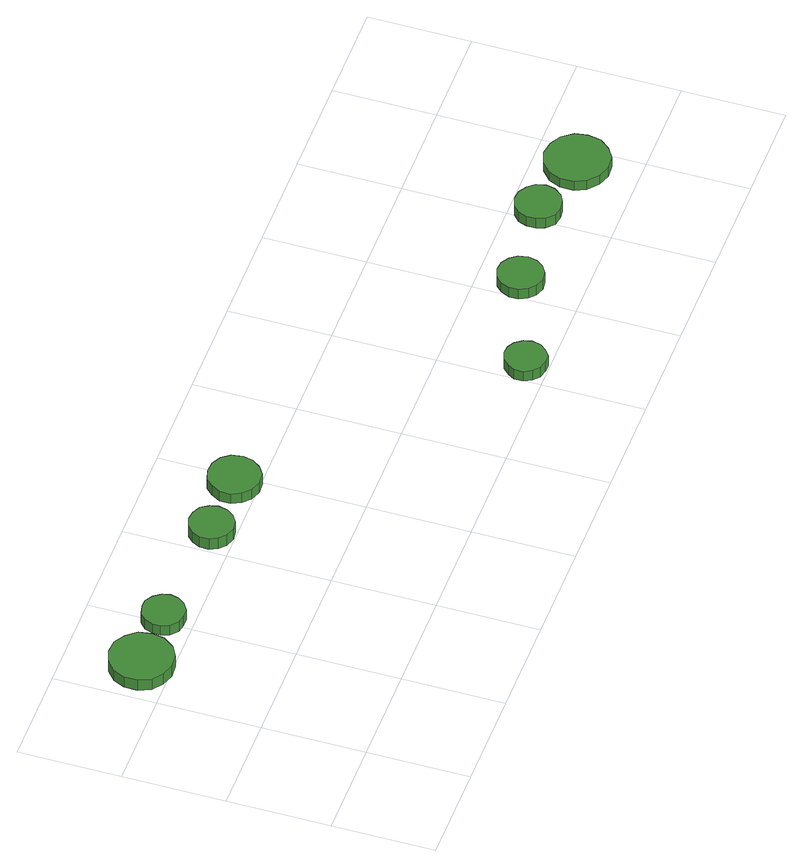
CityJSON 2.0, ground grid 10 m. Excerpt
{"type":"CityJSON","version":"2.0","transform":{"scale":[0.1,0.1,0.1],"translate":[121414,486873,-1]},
"CityObjects":{
"tree1":{"type":"SolitaryVegetationObject","attributes":{"function":"something"},"geometry":[{"type":"MultiSurface","lod":"1","boundaries":[[[0,1,2,3,4,5,6,7,8,9,10,11,12,13,14]],[[15,16,17,18,19,20,21,22,23,24,25,26,27,28,29]],[[0,29,28,1]],[[1,28,27,2]],[[2,27,26,3]],[[3,26,25,4]],[[4,25,24,5]],[[5,24,23,6]],[[6,23,22,7]],[[7,22,21,8]],[[8,21,20,9]],[[9,20,19,10]],[[10,19,18,11]],[[11,18,17,12]],[[12,17,16,13]],[[13,16,15,14]],[[14,15,29,0]]]}]},
"tree2":{"type":"SolitaryVegetationObject","attributes":{"function":"something"},"geometry":[{"type":"MultiSurface","lod":"1","boundaries":[[[30,31,32,33,34,35,36,37,38,39,40,41,42,43,44]],[[45,46,47,48,49,50,51,52,53,54,55,56,57,58,59]],[[30,59,58,31]],[[31,58,57,32]],[[32,57,56,33]],[[33,56,55,34]],[[34,55,54,35]],[[35,54,53,36]],[[36,53,52,37]],[[37,52,51,38]],[[38,51,50,39]],[[39,50,49,40]],[[40,49,48,41]],[[41,48,47,42]],[[42,47,46,43]],[[43,46,45,44]],[[44,45,59,30]]]}]},
"tree3":{"type":"SolitaryVegetationObject","attributes":{"function":"something"},"geometry":[{"type":"MultiSurface","lod":"1","boundaries":[[[60,61,62,63,64,65,66,67,68,69,70,71,72,73,74]],[[75,76,77,78,79,80,81,82,83,84,85,86,87,88,89]],[[60,89,88,61]],[[61,88,87,62]],[[62,87,86,63]],[[63,86,85,64]],[[64,85,84,65]],[[65,84,83,66]],[[66,83,82,67]],[[67,82,81,68]],[[68,81,80,69]],[[69,80,79,70]],[[70,79,78,71]],[[71,78,77,72]],[[72,77,76,73]],[[73,76,75,74]],[[74,75,89,60]]]}]},
"tree4":{"type":"SolitaryVegetationObject","attributes":{"function":"something"},"geometry":[{"type":"MultiSurface","lod":"1","boundaries":[[[90,91,92,93,94,95,96,97,98,99,100,101,102,103,104]],[[105,106,107,108,109,110,111,112,113,114,115,116,117,118,119]],[[90,119,118,91]],[[91,118,117,92]],[[92,117,116,93]],[[93,116,115,94]],[[94,115,114,95]],[[95,114,113,96]],[[96,113,112,97]],[[97,112,111,98]],[[98,111,110,99]],[[99,110,109,100]],[[100,109,108,101]],[[101,108,107,102]],[[102,107,106,103]],[[103,106,105,104]],[[104,105,119,90]]]}]},
"tree5":{"type":"SolitaryVegetationObject","attributes":{"function":"something"},"geometry":[{"type":"MultiSurface","lod":"1","boundaries":[[[120,121,122,123,124,125,126,127,128,129,130,131,132,133,134]],[[135,136,137,138,139,140,141,142,143,144,145,146,147,148,149]],[[120,149,148,121]],[[121,148,147,122]],[[122,147,146,123]],[[123,146,145,124]],[[124,145,144,125]],[[125,144,143,126]],[[126,143,142,127]],[[127,142,141,128]],[[128,141,140,129]],[[129,140,139,130]],[[130,139,138,131]],[[131,138,137,132]],[[132,137,136,133]],[[133,136,135,134]],[[134,135,149,120]]]}]},
"tree6":{"type":"SolitaryVegetationObject","attributes":{"function":"something"},"geometry":[{"type":"MultiSurface","lod":"1","boundaries":[[[150,151,152,153,154,155,156,157,158,159,160,161,162,163,164]],[[165,166,167,168,169,170,171,172,173,174,175,176,177,178,179]],[[150,179,178,151]],[[151,178,177,152]],[[152,177,176,153]],[[153,176,175,154]],[[154,175,174,155]],[[155,174,173,156]],[[156,173,172,157]],[[157,172,171,158]],[[158,171,170,159]],[[159,170,169,160]],[[160,169,168,161]],[[161,168,167,162]],[[162,167,166,163]],[[163,166,165,164]],[[164,165,179,150]]]}]},
"tree7":{"type":"SolitaryVegetationObject","attributes":{"function":"something"},"geometry":[{"type":"MultiSurface","lod":"1","boundaries":[[[180,181,182,183,184,185,186,187,188,189,190,191,192,193,194]],[[195,196,197,198,199,200,201,202,203,204,205,206,207,208,209]],[[180,209,208,181]],[[181,208,207,182]],[[182,207,206,183]],[[183,206,205,184]],[[184,205,204,185]],[[185,204,203,186]],[[186,203,202,187]],[[187,202,201,188]],[[188,201,200,189]],[[189,200,199,190]],[[190,199,198,191]],[[191,198,197,192]],[[192,197,196,193]],[[193,196,195,194]],[[194,195,209,180]]]}]},
"tree8":{"type":"SolitaryVegetationObject","attributes":{"function":"something"},"geometry":[{"type":"MultiSurface","lod":"1","boundaries":[[[210,211,212,213,214,215,216,217,218,219,220,221,222,223,224]],[[225,226,227,228,229,230,231,232,233,234,235,236,237,238,239]],[[210,239,238,211]],[[211,238,237,212]],[[212,237,236,213]],[[213,236,235,214]],[[214,235,234,215]],[[215,234,233,216]],[[216,233,232,217]],[[217,232,231,218]],[[218,231,230,219]],[[219,230,229,220]],[[220,229,228,221]],[[221,228,227,222]],[[222,227,226,223]],[[223,226,225,224]],[[224,225,239,210]]]}]}
},
"vertices":[
[65,226,27],[63,239,27],[55,249,27],[44,256,27],[31,257,27],[19,253,27],[9,244,27],[4,233,27],[4,220,27],[9,208,27],[19,200,27],[31,196,27],[44,197,27],[55,203,27],[63,214,27],[63,214,14],[55,203,14],[44,197,14],[31,196,14],[19,200,14],[9,208,14],[4,220,14],[4,233,14],[9,244,14],[19,253,14],[31,257,14],[44,256,14],[55,249,14],[63,239,14],[65,226,14],
[120,227,25],[118,235,25],[113,242,25],[105,247,25],[97,247,25],[89,245,25],[82,239,25],[79,231,25],[79,223,25],[82,215,25],[89,209,25],[97,207,25],[105,207,25],[113,212,25],[118,219,25],[118,219,13],[113,212,13],[105,207,13],[97,207,13],[89,209,13],[82,215,13],[79,223,13],[79,231,13],[82,239,13],[89,245,13],[97,247,13],[105,247,13],[113,242,13],[118,235,13],[120,227,13],
[242,222,25],[240,230,25],[235,238,25],[227,242,25],[218,243,25],[209,240,25],[203,234,25],[199,226,25],[199,217,25],[203,209,25],[209,203,25],[218,200,25],[227,201,25],[235,206,25],[240,213,25],[240,213,12],[235,206,12],[227,201,12],[218,200,12],[209,203,12],[203,209,12],[199,217,12],[199,226,12],[203,234,12],[209,240,12],[218,243,12],[227,242,12],[235,238,12],[240,230,12],[242,222,12],
[312,222,23],[310,233,23],[304,241,23],[295,246,23],[284,247,23],[274,244,23],[267,237,23],[262,228,23],[262,217,23],[267,208,23],[274,201,23],[284,197,23],[295,198,23],[304,204,23],[310,212,23],[310,212,11],[304,204,11],[295,198,11],[284,197,11],[274,201,11],[267,208,11],[262,217,11],[262,228,11],[267,237,11],[274,244,11],[284,247,11],[295,246,11],[304,241,11],[310,233,11],[312,222,11],
[540,22,19],[538,30,19],[533,37,19],[526,41,19],[518,42,19],[510,39,19],[504,33,19],[500,26,19],[500,17,19],[504,10,19],[510,4,19],[518,2,19],[526,2,19],[533,7,19],[538,13,19],[538,13,7],[533,7,7],[526,2,7],[518,2,7],[510,4,7],[504,10,7],[500,17,7],[500,26,7],[504,33,7],[510,39,7],[518,42,7],[526,41,7],[533,37,7],[538,30,7],[540,22,7],
[642,60,19],[640,69,19],[635,76,19],[627,81,19],[618,82,19],[609,79,19],[603,73,19],[599,64,19],[599,55,19],[603,47,19],[609,41,19],[618,38,19],[627,39,19],[635,44,19],[640,51,19],[640,51,7],[635,44,7],[627,39,7],[618,38,7],[609,41,7],[603,47,7],[599,55,7],[599,64,7],[603,73,7],[609,79,7],[618,82,7],[627,81,7],[635,76,7],[640,69,7],[642,60,7],
[735,74,19],[733,83,19],[727,90,19],[719,95,19],[710,96,19],[701,93,19],[694,87,19],[691,78,19],[691,69,19],[694,61,19],[701,54,19],[710,52,19],[719,53,19],[727,57,19],[733,65,19],[733,65,7],[727,57,7],[719,53,7],[710,52,7],[701,54,7],[694,61,7],[691,69,7],[691,78,7],[694,87,7],[701,93,7],[710,96,7],[719,95,7],[727,90,7],[733,83,7],[735,74,7],
[809,59,18],[807,71,18],[799,82,18],[788,88,18],[775,90,18],[763,86,18],[753,77,18],[748,65,18],[748,52,18],[753,41,18],[763,32,18],[775,28,18],[788,29,18],[799,36,18],[807,46,18],[807,46,7],[799,36,7],[788,29,7],[775,28,7],[763,32,7],[753,41,7],[748,52,7],[748,65,7],[753,77,7],[763,86,7],[775,90,7],[788,88,7],[799,82,7],[807,71,7],[809,59,7]
]}
